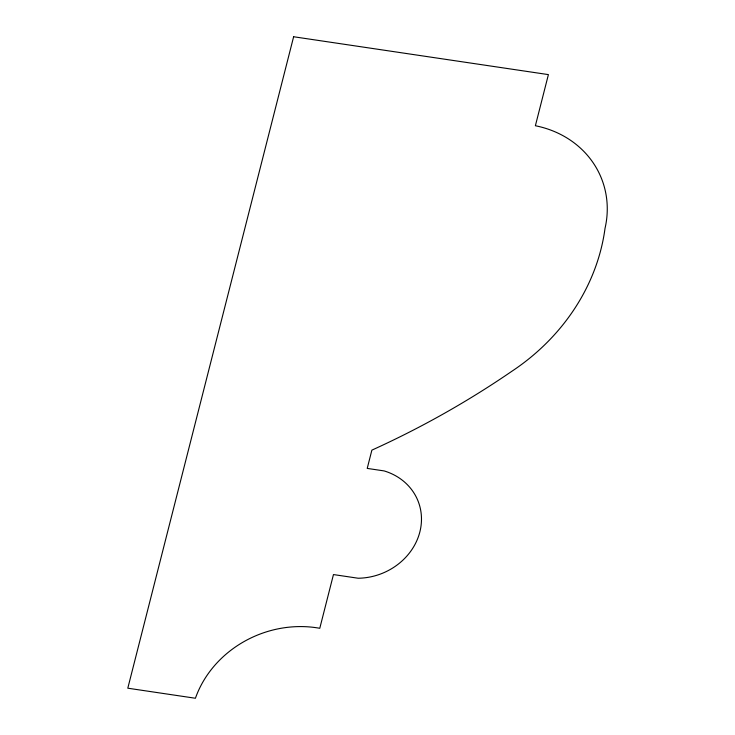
<?xml version="1.0" encoding="UTF-8"?>
<svg xmlns="http://www.w3.org/2000/svg" width="735" height="735" viewBox="0 0 735 735"><rect width="100%" height="100%" fill="white"/><g stroke="black" fill="none" stroke-linecap="round" stroke-linejoin="round"><path stroke-width="1.1" d="M293.632 36.75L127.798 688.199L195.418 698.25A103.938 92.941 -21.5 0 1 319.78 628.287L333.46 574.568L358.147 578.234A60.435 54.041 -21.5 0 0 420.016 531.304A60.435 54.041 -21.5 0 0 384.12 470.914L367.224 468.406L371.873 450.142A826.259 738.804 -21.5 0 0 512.029 371.157A209.732 187.535 -21.5 0 0 605.034 228.319A101.356 90.626 -21.5 0 0 535.383 125.74L548.402 74.612L293.632 36.75"/></g></svg>
